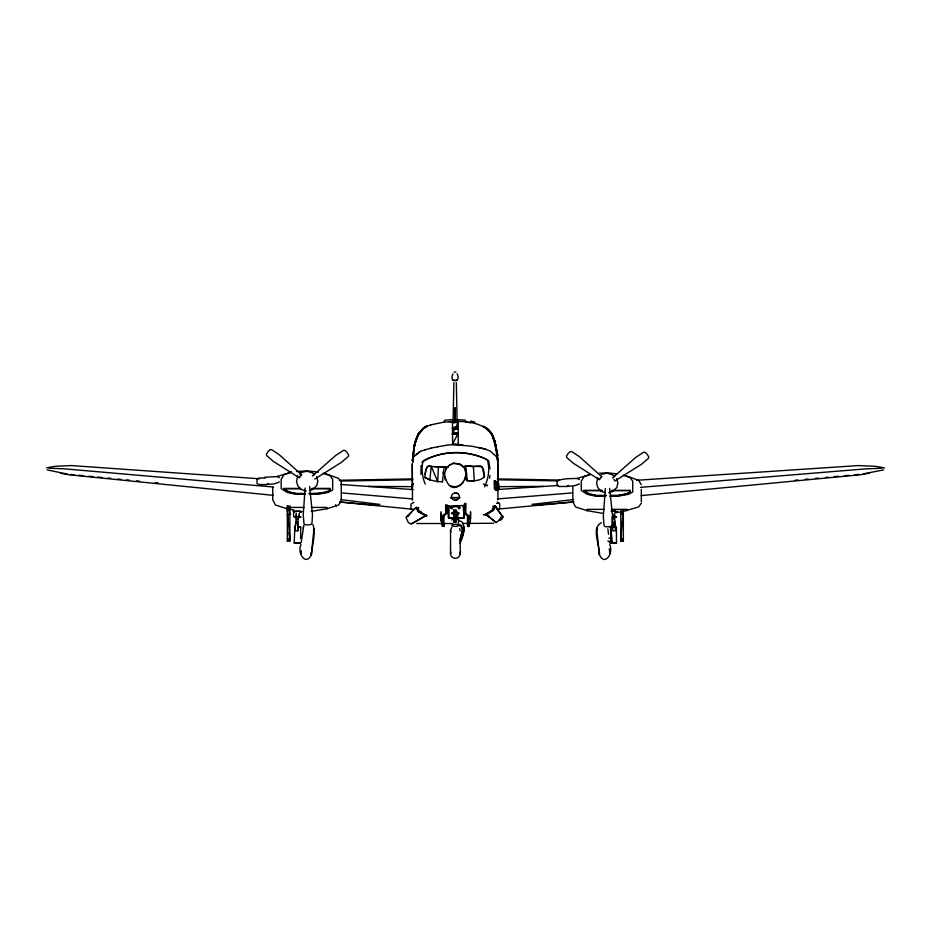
<?xml version="1.0" encoding="UTF-8"?>
<svg xmlns="http://www.w3.org/2000/svg" width="931" height="931" viewBox="0 0 931 931"><rect width="100%" height="100%" fill="white"/><g stroke="black" fill="none" stroke-linecap="round" stroke-linejoin="round"><path stroke-width="1.4" d="M412.293 463.673L412.421 485.039M444.483 473.623L446.543 468.13M449.219 421.615L455.084 421.452L458.145 422.593L452.513 433.52L452.524 421.592L458.122 421.464L458.157 423.291L458.122 421.464L444.029 422.046M457.121 373.866C461.834 382.955 448.276 382.955 452.99 373.866M456.341 382.536L457.098 420.963M457.819 519.859L457.819 514.145M497.922 499.854L497.922 489.822M497.922 484.085L497.864 462.067M497.922 463.359L497.91 483.433M294.196 542.854L300.632 542.878L294.196 542.854L294.859 526.888M300.655 538.56L300.725 527.074L298.432 526.795M412.654 458.552L413.027 462.276L412.433 460.368L413.143 454.375M412.468 461.124L412.48 460.38M470.504 512.259L470.469 520.406L468.956 526.446L467.525 526.434L467.49 514.994M443.971 516.333L443.901 526.352L442.458 526.341L442.493 522.058M467.525 526.434L469.015 518.73L468.421 516.682L464.441 513.353L464.522 503.38M470.562 511.771L470.469 518.753L469.864 516.693L465.826 513.318L465.907 503.334M442.458 526.341L441.003 520.289L441.003 513.447M303.331 528.668L303.308 527.19M296.058 517.17C292.439 518.346 292.683 510.258 296 511.247M453.118 420.963L453.874 382.536M494.966 488.205L494.908 489.403L496.677 487.355L496.502 482.607L495.141 481.118L495.257 481.979M495.176 488.298L495.117 489.485L496.898 487.448L496.351 481.816M497.177 482.898L497.352 487.635L496.467 490.241L497.177 490.497L498.9 488.484L498.737 483.748L496.886 481.955M496.747 489.159L496.689 490.346M496.968 489.252L496.91 490.439L498.679 488.391L498.132 482.758M444.11 467.397L442.446 481.793L437.721 481.653L429.878 479.896L424.897 477.498L425.898 469.643L427.504 466.629L429.598 465.733C430.576 467.525 467.63 467.99 434.602 466.582M484.935 448.963L471.749 446.205L452.606 444.506L452.641 443.878L462.835 444.971M458.261 444.576L458.238 433.45L452.513 433.52L452.524 434.16L458.215 434.09L458.145 422.604L452.513 422.662L452.524 423.361M421.091 465.5L420.963 474.414M412.491 460.694L413.143 453.897M412.456 460.682L412.584 458.843M612.586 527.714L612.866 523.408M497.736 461.113L496.945 453.292L497.701 462.02L497.55 458.552M456.004 510.118L456.213 522.244L453.793 522.279L454.27 513.016L453.583 510.153L456.004 510.118L455.515 513.54M494.687 489.299L494.489 480.838L497.573 482.339M495.397 489.101L496.491 490.113L497.992 488.891L498.05 483.364M495.816 489.369L496.758 489.31L497.55 487.809L496.805 482.002L496.805 482.828M496.06 489.473L497.771 487.914L497.224 482.27M614.728 515.285L614.39 519.451L616.054 530.589L612.866 530.845L612.167 516.775M297.734 521.965L297.827 530.845L294.638 530.589L296.093 521.837M301.016 544.554C296.71 552.688 306.09 567.223 311.559 554.154C312.199 544.472 316.028 533.882 312.909 524.56M623.351 541.039L620.814 538.793L623.351 509.688L620.814 509.688L620.814 541.039L623.351 541.039L623.351 509.688M442.446 481.793L442.551 480.664M305.112 488.065L303.238 514.82L303.971 523.559L304.903 524.653L308.01 524.909L311.035 524.444L312.001 523.269L312.49 514.494L309.592 486.482M605.325 488.554L603.311 516.752L604.044 525.48L604.975 526.585L608.083 526.83L611.108 526.376L612.086 525.2L612.563 516.426L609.665 488.403M620.814 541.039L621.477 534.033M301.26 541.993L303.82 525.352M413.981 449.021C414.016 441.469 423.675 420.312 414.342 445.181M414.004 448.498L415.878 439.967L418.496 433.904L423.023 428.283L427.189 425.909L424.908 426.864M407.592 516.042L408.988 514.366M407.906 516.17L409.105 514.75M412.631 458.867L412.759 457.342M599.599 552.77L599.378 554.76L596.666 528.273L597.283 530.146M412.805 457.354L413.096 454.351M412.794 457.063L414.912 443.121M414.307 445.914L413.422 456.946L420.416 451.395M454.305 515.46L453.793 522.279M413.504 451.081C414.411 441.445 418.31 430.611 426.91 425.979M443.075 473.483L443.331 471.61M489.578 478.255L489.997 475.462M301.155 550.628L300.585 553.666L301.213 551.792M413.992 448.835L415.552 441.829M413.015 455.026L413.818 450.162M294.638 530.589L296.326 519.009L296.163 512.969M413.143 454.188L413.818 449.871M413.864 448.649L414.353 445.949M413.748 449.359L413.864 448.777M424.978 474.461L425.898 469.643L427.504 466.629L429.598 465.733M620.814 514.412L621.326 511.794M421.522 430.937L418.415 434.323L414.854 443.726L418.438 434.253L416.727 438.129M297.664 475.811L296.535 481.385L297.815 485.842L301.423 489.648L306.183 490.951M597.737 477.743L596.608 483.305L597.888 487.774L601.507 491.568L605.069 492.546M287.342 505.673L287.342 541.039L289.878 538.793L287.342 509.688L288.191 505.673M460.158 543.716C459.705 548.336 462.637 557.809 455.34 558.309C452.897 558.286 450.604 556.401 450.534 553.875L450.534 530.251L451.942 527.109M450.534 553.875L450.907 552.153M414.365 445.193L415.901 439.595M299.351 513.225L297.699 522.186L297.827 530.845M462.288 530.717L459.495 540.632M460.961 536.919L462.288 531.566L462.137 527.737L460.961 525.165L458.471 524.374L458.471 521.197L460.81 521.197L462.428 522.384C465.989 528.959 462.428 536.349 459.937 542.61M414.411 445.216L415.82 440.119M612.726 519.137L614.53 512.969L614.623 522.047L612.994 522.186L616.054 530.589L614.588 521.837M444.483 473.285C450.418 510.514 485.074 462.812 452.257 463.58M297.943 519.579L299.154 515.541M414.807 443.703L415.831 440.34L414.947 443.144M313.41 530.146L314.026 528.273L311.315 554.76L311.094 552.77M415.866 440.596C417.67 433.148 423.326 426.887 430.809 424.932M459.937 543.46C462.137 537.734 465.314 531.473 463.312 525.224M415.971 439.863L418.671 434.067M484.551 486.82C488.519 478.569 490.09 468.584 487.285 459.739C468.153 450.185 441.934 450.395 423.163 460.845C421.033 468.421 422.243 476.893 425.223 484.073M426.037 515.762L418.636 511.34L416.471 507.314L415.936 507.581L405.997 517.38L408.383 522.628L411.258 524.095L426.037 515.762L418.17 511.713L415.936 507.581L413.864 509.746M493.907 506.255L491.975 510.328L484.818 514.703L488.88 515.611M494.966 506.01L493.046 509.967L486.063 514.703L496.223 522.547L499.144 520.348L501.984 515.495L494.966 506.01L501.425 515.285M497.457 508.873L495.513 506.255L493.511 510.328L486.063 514.703L483.282 514.715M417.053 436.895L420.87 430.774M487.576 485.074L487.181 485.819L483.329 483.899M452.606 444.506L452.513 433.52L458.203 433.45L452.606 443.866L452.606 444.506L458.32 444.622M502.507 518.055L503.112 516.274L502.077 516.1M423.803 427.562L419.997 431.949L423.803 428.213M299.13 477.684L301.609 474.705L279.149 454.607L271.654 449.673L270.165 449.638L267.965 451.721L266.382 454.2L266.708 455.62L273.458 461.462L299.13 477.684L301.609 474.705M599.203 479.616L601.682 476.637L579.222 456.539L571.727 451.593L570.238 451.57L568.038 453.653L566.455 456.12L566.781 457.552L573.531 463.394L599.203 479.616L601.682 476.637M412.002 485.819L413.189 484.492M464.709 480.14L465.791 475.043M445.53 469.701L447.52 466.617L453.478 463.114M446.903 467.56L447.52 466.617M418.519 434.172L421.557 430.983M641.331 503.194L638.585 506.964L623.363 511.387M463.429 482.118C460.542 486.378 454.631 487.925 450.057 485.54M501.867 518.683L499.447 519.859M406.568 517.217L411.525 512.271M420.905 430.82L426.235 426.584M299.421 474.112L301.179 472.424L307.079 471.272L312.409 472.832L314.515 474.763M421.906 462.253C440.724 449.824 469.282 449.312 488.635 460.694L489.997 468.793M312.409 475.985L335.777 455.387L343.527 450.348L345.075 450.395L347.158 452.489L348.706 455.084L348.275 456.504L341.246 462.463L314.794 479.058M612.493 477.917L635.85 457.319L643.6 452.28L645.148 452.315L647.243 454.409L648.779 457.016L648.348 458.436L641.319 464.394L614.867 480.99L613.901 479.244M413.62 456.399L420.312 451.384L425.188 449.813M449.336 465.116L450.255 464.36M484.481 476.8C479.965 481.327 472.913 480.931 466.966 480.64L465.395 465.756L482.049 466.699L483.608 469.724L484.481 476.8L482.049 466.699L479.977 465.849L473.402 466.699L465.372 465.768L466.966 480.64L474.298 480.85L473.402 466.699M426.258 426.619L427.224 425.956M447.055 504.742L447.089 513.284L445.705 513.249L443.226 515.18L441.631 516.589L441.015 518.648L440.957 511.666M447.089 513.284L443.075 516.589L442.469 518.625L443.901 526.352M496.677 456.958L496.304 448.416L496.374 449.138M413.189 483.538L412.002 485.016L412.002 489.101M423.826 428.12L425.967 426.77M265.242 478.034L258.83 478.034L257.003 479.116L257.003 483.48L258.83 484.562L266.522 484.562L268.361 483.48M579.419 479.57L577.406 478.499C570.691 478.615 563.267 478.255 557.075 481.036L557.075 485.412L558.914 486.482L566.607 486.482L568.434 485.412M413.923 502.275L410.967 504.032L410.955 508.826L412.933 509.909M411.537 523.583L426.282 515.227M330.249 489.811L326.7 491.777L317.739 493.43L309.115 493.43M326.7 492.15L330.249 490.172L330.249 488.403L311.862 488.403M494.745 489.275L496.467 487.262L495.92 481.63M495.618 489.648L496.56 489.136M496.281 490.02L498.004 488.007L497.457 482.374M496.723 490.311L498.457 488.298L497.666 482.467M630.334 491.743L626.772 493.709L617.812 495.362L610.631 495.362M626.772 494.07L630.334 492.103L630.334 490.334L611.946 490.334M497.678 509.653L499.668 508.57L499.679 503.776L497.445 502.042M279.347 482.014L274.401 483.829L266.522 484.562M579.419 483.945L574.474 485.749L566.607 486.482M455.084 421.394L452.513 422.662L452.524 421.592L454.77 422.267M458.808 508.792L459.716 508.431A4.585 1.385 0 0 0 459.716 507.139L457.575 506.511A5.062 1.536 0 0 0 453.118 506.511L450.976 507.139A4.585 1.385 0 0 0 450.976 508.431L451.872 508.792M455.247 428.912L455.748 429.016M455.887 422.22L458.122 421.464M310 490.381L312.641 489.497L316.761 485.586L317.832 481.094L316.633 476.695M608.758 492.755L612.726 491.417L616.834 487.518L617.905 483.026L616.706 478.627M291.531 472.157L284.106 474.577L281.174 479.244L281.174 488.589L287.039 492.359L295.464 494.221L305.484 494.221M589.218 474.857L584.191 476.509L581.258 481.176L581.258 490.521L587.112 494.291L595.537 496.142L604.126 496.142M452.513 429.203L458.18 427.364L458.203 429.156L452.513 429.203L452.513 427.434L458.18 427.364M311.222 511.398L326.967 508.757L338.512 505.044L341.258 501.262L341.258 482.083L338.512 478.371L324.221 473.227M455.41 492.895L453.025 493.639L451.547 495.548L451.547 497.852L453.025 499.703L455.41 500.319L457.796 499.633L459.274 497.748L459.274 495.432L457.796 493.581L455.41 492.895L457.796 493.581M430.785 424.885L444.04 422.092M46.55 467.851L55.266 466.28L71.21 465.558L259.633 478.802M276.961 476.521L291.403 472.157M577.045 478.453L590.173 474.484M454.2 372.051L455.911 372.051M452.815 380.302L457.296 380.302M300.725 527.074L298.583 527.33M601.449 522.733C590.999 527.679 599.704 543.972 598.936 553.13C603.521 567.747 614.157 553.724 609.677 544.554M294.08 516.845L296.931 516.6M425.071 449.778L431.309 448.102M612.261 526.795L609.968 527.074L612.109 527.33M615.728 527.225L616.392 527.051L616.485 542.854L610.061 542.878L616.485 542.854M883.542 469.887L862.99 473.926M616.113 511.654L615.566 511.305M455.41 500.319L456.202 500.133M453.63 512.236L451.989 512.725A3.515 1.059 0 0 0 451.989 513.714L453.63 514.203A3.899 1.175 0 0 0 457.051 514.203L458.704 513.714A3.515 1.059 0 0 0 458.704 512.725L457.051 512.236M431.204 448.067L437.686 446.81M601.251 474.345L607.152 473.204L612.482 474.763L614.588 476.695M620.896 511.852L615.577 512.725M320.299 493.325L309.115 493.802M322.859 492.848L325.419 492.383M625.492 494.314L617.812 495.723L610.631 495.723M869.158 473.204L860.605 474.752L641.145 495.595M437.593 446.775L446.252 445.344M264.509 477.3L277.333 476.567L279.347 477.65M446.17 445.297L452.675 444.553M300.224 511.747L301.155 511.585L300.096 511.317M616.241 511.864L617.625 511.515L613.657 511.224M444.308 420.277L452.117 419.625M424.478 516.042L427.131 515.762L419.567 511.713L417.414 507.581M573.287 502.042L498.294 509.036M573.671 499.551L532.171 504.346L533.731 505.324L573.962 501.879M795.155 480.233L798.053 479.965M805.292 479.302L808.178 479.034M815.416 478.371L818.302 478.103M825.541 477.452L828.427 477.184M834.223 476.649L838.563 476.253M844.347 475.729L848.688 475.322M854.472 474.798L858.813 474.403M418.17 511.713L421.068 511.456M572.53 492.906L497.363 498.935M640.528 487.367L865.574 468.875L881.925 468.223M608.839 538.199L611.446 538.002M609.188 541.923L611.795 541.714M444.238 466.827L438.373 467.222L437.721 481.653L431.239 466.256L429.878 479.896L424.897 477.498M497.48 489.508L558.367 485.47M636.664 480.28L858.487 465.57L875.326 466.291L884.45 467.874M296.489 471.528L307.009 470.865L318.449 472.098M599.075 473.297L607.082 472.797L617.148 473.879M299.782 511.957L302.144 511.666L298.141 511.235M457.342 518.253L464.045 517.845L463.196 505.545M457.47 518.253L464.441 517.845L463.557 505.545M448.928 506.068L464.569 505.463M450.488 497.945L460.054 497.666M611.108 511.247L615.263 511.235M613.587 517.205L616.613 516.845L615.67 516.682M492.755 506.336L495.513 506.255M297.036 511.224L293.067 511.515L294.452 511.864M298.211 517.205L301.062 516.961L298.036 516.6M464.441 513.353L465.826 513.318M339.315 480.268L412.91 478.895M412.642 479.768L340.734 481.036M613.645 516.798L616.299 516.752L613.762 516.6L614.797 516.624M452.524 434.16L452.513 433.462L458.203 433.392L458.215 434.09M458.122 421.522C473.181 421.161 492.732 426.002 495.257 443.517L494.256 440.107M498.795 486.657L543.506 486.378M462.393 523.466L493.756 523.245M450.744 497.561L459.472 497.515M613.785 516.763L616.299 516.752M452.513 433.462L458.203 433.45M496.444 503.357L499.319 503.345M453.944 463.103L460.054 464.092L463.813 467.781M300.55 488.403L283.571 488.403L288.901 491.824L296.198 493.43L304.809 493.43M284.991 488.763L300.55 488.763M311.862 488.763L330.249 488.763M602.043 490.334L583.656 490.334L588.974 493.756L596.271 495.362L606.325 495.362M583.656 490.695L602.043 490.695M611.946 490.695L630.334 490.695M304.809 493.802L296.198 493.802L288.901 492.185L284.642 489.45M309.779 494.221L318.367 494.221L328.434 492.359L332.646 490.02L332.646 479.244L329.9 475.543L323.22 473.355M606.325 495.723L596.271 495.723L588.974 494.117L584.715 491.382M609.852 496.142L618.44 496.142L628.518 494.291L632.731 491.952L632.731 481.176L629.984 477.463L623.293 475.276M304.158 507.43L287.039 507.43L287.039 508.757L294.068 510.118M311.28 507.43L326.967 507.43L326.967 508.757M604.231 509.362L587.112 509.362L587.112 510.677L602.683 513.33M611.364 509.362L627.052 509.362L627.052 510.677M287.342 509.688L289.878 509.688M416.762 523.525L452.408 523.513M287.342 538.793L289.878 538.793M620.814 538.793L623.351 538.793M287.342 541.039L289.878 541.039L289.878 505.673M296.768 511.2L299.573 511.247M368.152 486.389L412.864 486.657M558.065 480.873L497.573 479.768M49.087 468.212L64.751 468.863L273.47 487.029M497.317 478.895L559.368 480.059M454.98 419.532L465.64 420.184M415.936 507.581L418.729 507.674M607.827 541.155L611.772 541.365M412.352 498.935L341.456 492.895M448.311 505.591L448.498 517.869L453.548 518.183L448.719 517.869L448.719 506.057M340.793 484.504L413.224 489.601M413.224 509.28L339.664 502.03M70.186 474.403L74.515 474.822M78.844 475.241L83.185 475.671M88.957 476.23L93.286 476.649M97.615 477.068L101.956 477.487M107.728 478.045L110.614 478.336M117.83 479.034L120.716 479.314M126.5 479.872L129.386 480.152M136.601 480.862L139.487 481.141M155.372 482.677L158.258 482.956M340.688 499.61L379.79 504.404L377.881 505.37L339.722 501.937M273.342 495.35L68.638 474.74L60.375 473.192M610.631 526.911L612.365 542.598L615.926 542.692L610.724 542.703L610.631 526.911L612.935 527.19M67.3 474.123L47.132 469.864M465.57 421.941L470.551 422.802M502.368 516.274C503.694 517.392 500.657 521.267 499.156 520.15M478.534 447.497L484.935 448.998M294.301 527.051L294.964 527.225M470.702 421.021L474.95 422.185M495.362 481.187L494.28 480.745L494.477 489.206L495.385 489.555L497.107 487.541L496.56 481.897M496.235 481.653L495.397 481.618M496.921 482.037L496.27 481.781L496.363 482.63M452.513 427.434L458.203 429.156M458.471 525.224L460.961 526.015L462.137 528.599M587.112 510.677L575.579 506.964L572.833 501.821L572.833 487.018M287.039 508.757L275.506 505.044L272.748 499.889L272.748 487.413M624.305 475.159L638.585 480.303L641.331 484.702M484.911 448.986L490.113 450.988L496.723 456.935M484.167 426.898C495.606 433.066 496.142 447.776 497.631 459.251L497.107 454.7M484.201 426.852L483.282 426.177C494.431 430.529 495.618 445.03 497.189 455.178M497.91 482.665L495.618 481.723M485.773 514.191L496.223 522.547M487.553 429.238L491.58 434.125M489.613 430.96L487.088 428.772L488.554 431.146M487.053 428.807L486.203 427.934L486.738 428.516M489.892 431.67C496.258 440.002 502.589 478.86 493.023 436.592M491.207 433.194L492.988 436.627M490.009 431.519L491.172 433.241M335.591 504.753L336.347 505.917M492.965 438.303L494.396 440.712M614.658 525.259L615.787 527.458M491.417 433.439L494.221 440.142M454.27 513.563L453.583 510.153M494.256 439.548L496.27 449.592M495.187 442.539L494.14 439.583L496.258 449.382L495.804 444.902M609.479 551.792L610.096 553.666L609.281 548.801M464.662 469.061L465.791 472.727M444.483 477.033L445.344 479.942M459.786 528.517L460.158 530.879M459.786 552.153L460.158 553.875M450.534 530.251L450.907 531.973M465.372 465.768L465.547 466.606M289.122 510.491L289.878 514.412L287.342 514.412L288.144 522.826M495.804 445.705L496.258 448.439M497.713 460.135L497.014 453.432M607.827 528.808L608.583 534.231M496.491 481.874L496.584 482.735M496.025 481.583L496.118 482.444M495.816 481.49L495.909 482.351M494.92 481.024L495.013 481.874M494.71 480.931L494.803 481.781M466.443 472.285L466.78 475.101M495.758 444.681L496.304 449.871M455.562 515.378L456.213 522.244M289.076 532.637L289.878 541.039M497.759 460.123L497.771 461.532L497.817 460.787M295.965 515.285L296.302 519.451M458.145 422.593L458.157 423.291M412.235 464.162L412.491 500.133M455.015 407.801L455.084 420.847L454.945 407.801M445.67 504.683L445.705 513.249M468.945 522.151L468.956 526.446M441.003 513.598L441.003 520.289M641.331 489.334L641.331 501.821M448.498 506.057L448.498 517.869M452.059 508.221A3.515 1.059 0 0 1 452.059 507.22L453.711 506.743A3.899 1.175 0 0 1 457.133 506.743L458.774 507.22A3.515 1.059 0 0 1 458.774 508.221M455.934 511.98A3.899 1.175 0 0 1 457.051 512.085M451.931 520.115A3.41 1.024 0 0 1 452.897 519.219A3.48 1.047 0 0 1 454.805 518.928M455.887 518.928A3.48 1.047 0 0 1 457.784 519.219A3.41 1.024 0 0 1 458.424 520.429M452.897 524.584A3.41 1.024 0 0 0 452.897 526.038A3.48 1.047 0 0 0 457.784 526.038A3.41 1.024 0 0 0 457.784 524.584A3.48 1.047 0 0 0 452.908 524.549"/></g></svg>
